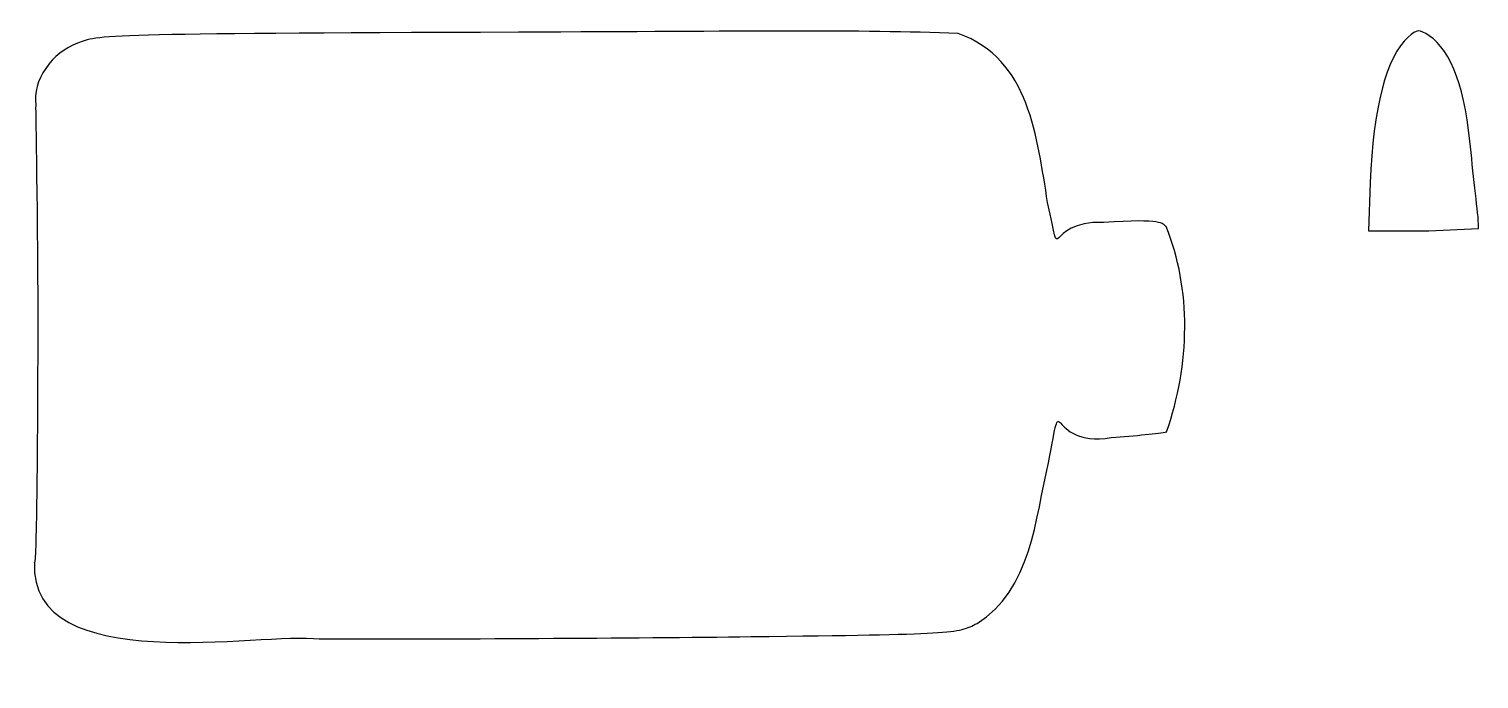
# Model space of a CAD drawing. Header units: centimetres. Extents: x -8.37 to -0.2, y 2.58 to 6.25.
import ezdxf

# ---------------------------------------------------------------- set-up
doc = ezdxf.new("R2010")
doc.units = ezdxf.units.CM
doc.header["$MEASUREMENT"] = 0
doc.layers.add('Layer 1', color=7, linetype='Continuous')

msp = doc.modelspace()

# ---------------------------------------------------------------- linework, layer by layer
at = {"layer": 'Layer 1'}
msp.add_open_spline([(-8.34415, 3.23776), (-8.33388, 3.21284), (-8.32547, 3.82303), (-8.32547, 4.59375), (-8.32547, 4.59375), (-8.32547, 5.36446), (-8.34106, 5.83252), (-8.33613, 5.81774), (-8.33613, 5.81774), (-8.35899, 5.94939), (-8.24251, 6.11838), (-8.10049, 6.1656), (-8.10049, 6.1656), (-7.98966, 6.21264), (-7.97405, 6.22006), (-5.61349, 6.22788), (-5.61349, 6.22788), (-4.29653, 6.23224), (-3.7009, 6.24362), (-3.13331, 6.22012), (-3.13331, 6.22012), (-2.72924, 6.07921), (-2.68995, 5.63181), (-2.62945, 5.2673), (-2.62945, 5.2673), (-2.53797, 4.87149), (-2.65811, 5.17001), (-2.3148, 5.15426), (-2.3148, 5.15426), (-1.97595, 5.17781), (-1.98166, 5.14874), (-1.96141, 5.1314), (-1.96141, 5.1314), (-1.8177, 4.77913), (-1.82556, 4.35332), (-1.95874, 3.97408), (-1.95874, 3.97408), (-1.99705, 3.96577), (-2.13747, 3.95101), (-2.27079, 3.94129), (-2.27079, 3.94129), (-2.65016, 3.87804), (-2.53027, 4.26715), (-2.62546, 3.79901), (-2.62546, 3.79901), (-2.69769, 3.48188), (-2.72416, 3.08107), (-3.02722, 2.89333), (-3.02722, 2.89333), (-3.13785, 2.83423), (-3.15817, 2.83304), (-4.30381, 2.81851), (-4.30381, 2.81851), (-4.9441, 2.81039), (-6.03947, 2.80443), (-6.73797, 2.80528), (-6.73797, 2.80528), (-7.05584, 2.84797), (-8.3746, 2.5795), (-8.34415, 3.23776)], degree=3, knots=[0, 0, 0, 0, 0.0625, 0.0625, 0.0625, 0.0625, 0.125, 0.125, 0.125, 0.125, 0.1875, 0.1875, 0.1875, 0.1875, 0.25, 0.25, 0.25, 0.25, 0.3125, 0.3125, 0.3125, 0.3125, 0.375, 0.375, 0.375, 0.375, 0.4375, 0.4375, 0.4375, 0.4375, 0.5, 0.5, 0.5, 0.5, 0.5625, 0.5625, 0.5625, 0.5625, 0.625, 0.625, 0.625, 0.625, 0.6875, 0.6875, 0.6875, 0.6875, 0.75, 0.75, 0.75, 0.75, 0.8125, 0.8125, 0.8125, 0.8125, 0.875, 0.875, 0.875, 0.875, 1, 1, 1, 1], dxfattribs=at)
at = {"layer": 'Layer 1', "color": 250}
msp.add_open_spline([(-0.80996, 5.37863), (-0.79461, 5.80136), (-0.71925, 6.09017), (-0.59539, 6.20092), (-0.59539, 6.20092), (-0.54533, 6.24568), (-0.53648, 6.24614), (-0.47703, 6.20719), (-0.47703, 6.20719), (-0.35144, 6.1249), (-0.27215, 5.90385), (-0.24109, 5.54937), (-0.24109, 5.54937), (-0.22511, 5.36707), (-0.19666, 5.17746), (-0.19887, 5.12072), (-0.19887, 5.12072), (-0.19887, 5.12072), (-0.47926, 5.10743), (-0.47926, 5.10743), (-0.47926, 5.10743), (-0.47926, 5.10743), (-0.8198, 5.10743), (-0.8198, 5.10743), (-0.8198, 5.10743), (-0.8198, 5.10743), (-0.80996, 5.37863), (-0.80996, 5.37863)], degree=3, knots=[0, 0, 0, 0, 0.125, 0.125, 0.125, 0.125, 0.25, 0.25, 0.25, 0.25, 0.375, 0.375, 0.375, 0.375, 0.5, 0.5, 0.5, 0.5, 0.625, 0.625, 0.625, 0.625, 0.75, 0.75, 0.75, 0.75, 1, 1, 1, 1], dxfattribs=at)

doc.saveas('drawing.dxf')
